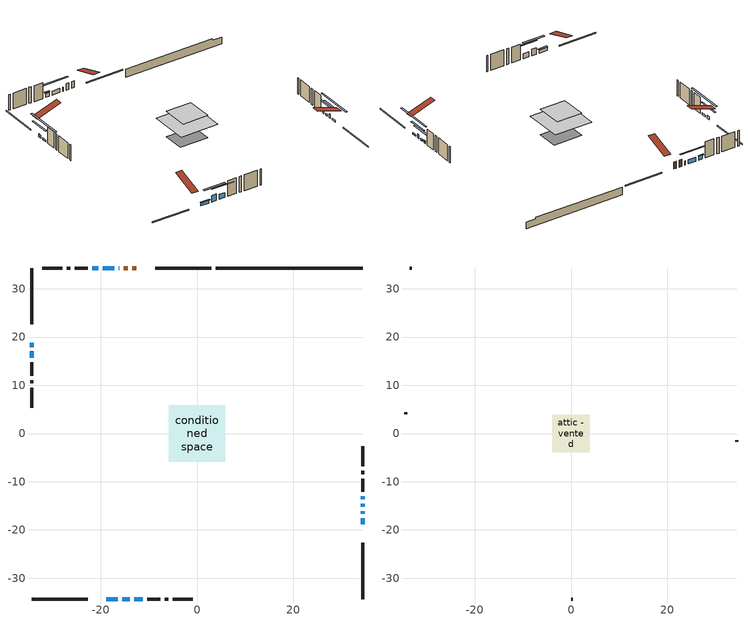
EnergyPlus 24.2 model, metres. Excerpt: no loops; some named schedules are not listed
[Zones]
conditioned space
 floor outside (Floor1 construction): -1.88,-1.88 -1.88,1.88 1.88,1.88 1.88,-1.88 z0.61
 floor adiabatic (AdiabaticFloorConstruction): -5.82,-5.82 -5.82,5.82 5.82,5.82 5.82,-5.82 z3.05
 floor foundation (Slab1 construction): -4.37,-3.25 -4.37,3.25 4.37,3.25 4.37,-3.25 z-1.83
 wall outside (RimJoist1 construction): 2.92,34.33 -8.7,34.33 / -34.33,-34.33 -22.71,-34.33 / -34.33,34.33 -34.33,22.71 / 34.33,-34.33 34.33,-22.71 z0.61:0.91
 wall outside (AdiabaticWallConstruction 1): -12.55,34.33 -13.39,34.33 / -14.32,34.33 -15.21,34.33 z0.61:2.64
 wall outside (AdiabaticWallConstruction): -16.13,34.33 -16.23,34.33 / 34.33,-16.61 34.33,-16.09 / -17.16,34.33 -19.6,34.33 / -20.52,34.33 -21.75,34.33 z0.61:1.83; -18.85,-34.33 -16.41,-34.33 / -34.33,18.85 -34.33,17.94 z0.61:1.53; 34.33,-18.85 34.33,-17.53 / -34.33,17.01 -34.33,15.69 z0.61:1.12; 34.33,-15.17 34.33,-14.55 / 34.33,-13.63 34.33,-13.02 z0.61:1.22; -15.49,-34.33 -13.96,-34.33 z0.61:2.64; -13.03,-34.33 -11.25,-34.33 z0.61:2.13
 wall outside (Wall1 construction): -22.67,34.33 -25.41,34.33 / -10.33,-34.33 -7.59,-34.33 / -34.33,14.76 -34.33,12.02 / 34.33,-12.09 34.33,-9.35 z0.61:5.49
 wall outside (Wall2 construction): -26.34,34.33 -27.01,34.33 / -6.66,-34.33 -5.99,-34.33 / -34.33,11.09 -34.33,10.42 / 34.33,-8.42 34.33,-7.75 z0.61:5.49
 wall outside (Wall3 construction): -27.94,34.33 -32.09,34.33 / -5.06,-34.33 -0.91,-34.33 / -34.33,9.49 -34.33,5.35 / 34.33,-6.82 34.33,-2.68 z0.61:5.49
 wall foundation (FoundationWall1 construction): 3.85,34.33,-1.83 3.85,34.33,0.61 31.28,34.33,0.61 31.28,34.33,0.17 34.33,34.33,0.17 34.33,34.33,-1.83
 window (WindowConstruction 9): -16.13,34.33 -16.23,34.33 z0.61:1.83
 window (WindowConstruction 7): -18.85,-34.33 -16.41,-34.33 z0.61:1.52
 window (WindowConstruction 8): -34.33,18.85 -34.33,17.94 z0.61:1.52
 window (WindowConstruction 10): 34.33,-18.85 34.33,-17.53 z0.61:1.12
 window (WindowConstruction 11): -34.33,17.01 -34.33,15.69 z0.61:1.12
 window (WindowConstruction): 34.33,-16.6 34.33,-16.1 z0.61:1.83
 window (WindowConstruction 1): 34.33,-15.17 34.33,-14.56 z0.61:1.22
 window (WindowConstruction 2): -15.49,-34.33 -13.96,-34.33 z0.61:2.64
 window (WindowConstruction 3): -13.03,-34.33 -11.26,-34.33 z0.61:2.13
 window (WindowConstruction 4): 34.33,-13.63 34.33,-13.02 z0.61:1.22
 window (WindowConstruction 5): -17.16,34.33 -19.6,34.33 z0.61:1.83
 window (WindowConstruction 6): -20.52,34.33 -21.74,34.33 z0.61:1.83
 door (Door): -12.56,34.33 -13.39,34.33 z0.61:2.64
 door (Door 1): -14.32,34.33 -15.21,34.33 z0.61:2.64
 ceiling adiabatic (AdiabaticFloorConstruction): 5.82,-5.82 5.82,5.82 -5.82,5.82 -5.82,-5.82 z3.05
attic - vented
 floor to conditioned space (Floor2 construction Reversed): -3.9,-3.9 -3.9,3.9 3.9,3.9 3.9,-3.9 z5.49
 wall outside (Wall4 construction): -33.01,34.33 -33.4,34.33 / 0.01,-34.33 0.4,-34.33 / -34.33,4.42 -34.33,4.03 / 34.33,-1.75 34.33,-1.36 z0.61:5.49
 roof outside (Roof1 construction): -11.63,34.33,5.49 -11.63,26.74,8.02 -9.63,26.74,8.02 -9.63,34.33,5.49; -19.78,-34.33,5.49 -19.78,-26.74,8.02 -21.78,-26.74,8.02 -21.78,-34.33,5.49; -34.33,19.78,5.49 -26.74,19.78,8.02 -26.74,21.78,8.02 -34.33,21.78,5.49; 34.33,-19.78,5.49 26.74,-19.78,8.02 26.74,-21.78,8.02 34.33,-21.78,5.49
shading: -16.21,-34.33 -19.05,-34.33 -19.05,-34.74 -16.21,-34.74 z1.73; -34.33,15.3 -34.33,21.49 -34.74,21.49 -34.74,15.3 z4.16; 34.33,-12.45 34.33,-23.93 34.74,-23.93 34.74,-12.45 z6.2; -34.33,10.61 -34.33,22.09 -34.74,22.09 -34.74,10.61 z6.2; 34.33,-13.46 34.33,-19.24 34.74,-19.24 34.74,-13.46 z4.47; 34.33,-11.92 34.33,-17.81 34.74,-17.81 34.74,-11.92 z3.86; -11.32,-34.33 -18.12,-34.33 -18.12,-34.74 -11.32,-34.74 z5.28; -8.62,-34.33 -15.67,-34.33 -15.67,-34.74 -8.62,-34.74 z4.77; 34.33,-12.82 34.33,-13.83 34.74,-13.83 34.74,-12.82 z1.42; -22.24,34.33 -14.52,34.33 -14.52,34.74 -22.24,34.74 z4.47; -21.95,34.33 -20.32,34.33 -20.32,34.74 -21.95,34.74 z2.03
[Building]
Building 1: Terrain=Suburbs
[Site:Location]
Edmonton Intl AP_AB: Latitude {deg}=53.31; Longitude {deg}=-113.58; Time Zone {hr}=-7; Elevation {m}=723; Keep Site Location Information=Yes
[Site:GroundTemperature:Shallow]
-1.56185, -3.61833, -3.78302, -2.80711, 1.11059, 5.01004, 8.39065, 10.5322, 10.7141, 8.97234, 5.67794, 1.89811
[Site:WaterMainsTemperature]
Calculation Method=Schedule; Temperature Schedule=mains temperature schedule
[Material] Roughness=Rough; Thermal Absorptance=0.9
Name | Thickness {m} | Conductivity {W/m-K} | Density {kg/m3} | Specific Heat {J/kg-K} | Solar Absorptance | Visible Absorptance
asphalt or fiberglass shingles | 0.00635 | 0.162714 | 1121.4 | 1465.45 | 0.4 | 0.4
ceiling loosefill ins | 0.169333 | 0.0480833 | 16.02 | 1046.75 | 0.7 | 0.7
ceiling stud and cavity | 0.1397 | 0.138944 | 65.682 | 1177.47 | 0.7 | 0.7
concrete 4.0 in. | 0.1016 | 1.803125 | 2242.8 | 837.4 | 0.7 | 0.7
concrete 8.0 in. | 0.2032 | 1.803125 | 2242.8 | 837.4 | 0.7 | 0.7
door material | 0.04445 | 0.053851 | 512.64 | 1214.23 | 0.7 | 0.7
exterior vertical ins | 0.07309 | 0.029427 | 32.04 | 1214.23 | 0.7 | 0.7
floor covering | 0.0127 | 0.0433444 | 54.468 | 1339.84 | 0.6 | 0.6
floor rigid ins; rim joist rigid ins; wall rigid ins | 0.051816 | 0.029427 | 32.04 | 1214.23 | 0.7 | 0.7
floor rigid ins 1; wall rigid ins 1 | 0.512978 | 0.029427 | 32.04 | 1214.23 | 0.7 | 0.7
floor stud and cavity | 0.1397 | 0.0939799 | 92.3553 | 1139.71 | 0.7 | 0.7
floor stud and cavity 1 | 0.1397 | 1.75129 | 37.0049 | 1207.88 | 0.7 | 0.7
furniture material conditioned space 1 | 0.1524 | 0.115458 | 640.8 | 1214.23 | 0.6 | 0.6
gypsum board | 0.0127 | 0.160291 | 801 | 837.4 | 0.6 | 0.6
gypsum board 1 | 0.0127 | 0.160291 | 801 | 837.4 | 0.7 | 0.7
osb sheathing 0.5 in. | 0.0127 | 0.115458 | 512.64 | 1214.23 | 0.7 | 0.7
osb sheathing 0.75 in. | 0.01905 | 0.115458 | 512.64 | 1214.23 | 0.7 | 0.7
osb sheathing 2.0 in. | 0.0508 | 0.115458 | 512.64 | 1214.23 | 0.7 | 0.7
rim joist stud and cavity | 0.0508 | 0.0414166 | 125.044 | 1163.47 | 0.6 | 0.6
wall stud and cavity | 0.1397 | 0.225397 | 139.0536 | 1170.24 | 0.7 | 0.7
wall stud and cavity 1 | 0.1397 | 0.453384 | 139.0536 | 1170.24 | 0.7 | 0.7
wall stud and cavity 2 | 0.1397 | 0.218567 | 139.0536 | 1170.24 | 0.7 | 0.7
wall stud and cavity 3 | 0.0889 | 6.1454 | 50.32683 | 1063.81 | 0.6 | 0.6
wall stud and cavity 4 | 0.0889 | 0.380278 | 52.3479 | 1209.89 | 0.7 | 0.7
wall stud and cavity 5 | 0.0889 | 0.391764 | 83.0341 | 1211.67 | 0.7 | 0.7
wood siding | 0.0254 | 0.102417 | 544.68 | 1172.36 | 0.4 | 0.4
wood siding 1 | 0.00254 | 0.102417 | 544.68 | 1172.36 | 0.4 | 0.4
wood siding 2; wood siding 3; wood siding 4 | 0.0254 | 0.102417 | 544.68 | 1172.36 | 0.7 | 0.7
[WindowMaterial:SimpleGlazingSystem]
Name | U-Factor {W/m2-K} | Solar Heat Gain Coefficient
WindowMaterial | 3.032052 | 0.47
WindowMaterial 1 | 3.07975 | 0.4
WindowMaterial 2 | 2.98606 | 0.58
WindowMaterial 3 | 1.95437 | 0.46
WindowMaterial 4 | 2.02761 | 0.44
WindowMaterial 5 | 2.99685 | 0.54
WindowMaterial 6 | 2.11846 | 0.42
WindowMaterial 7 | 3.276206 | 0.41
WindowMaterial 8 | 3.00537 | 0.5
[Construction]
AdiabaticFloorConstruction: floor stud and cavity 1, floor rigid ins 1, osb sheathing 0.75 in., floor covering
AdiabaticWallConstruction: wood siding 3, wall rigid ins 1, wall stud and cavity 4, gypsum board
AdiabaticWallConstruction 1: wood siding 4, wall rigid ins 1, wall stud and cavity 4, gypsum board
Door; Door 1: door material
Floor1 construction: floor stud and cavity, floor rigid ins, osb sheathing 0.75 in., floor covering
Floor2 construction Reversed: gypsum board, ceiling stud and cavity, ceiling loosefill ins
FoundationWall1 construction: concrete 8.0 in., gypsum board 1
furniture construction conditioned space 1: furniture material conditioned space 1
PartitionWallConstruction: gypsum board, wall stud and cavity 5, gypsum board
RimJoist1 construction: wood siding 2, rim joist rigid ins, osb sheathing 2.0 in., rim joist stud and cavity
Roof1 construction: asphalt or fiberglass shingles
Slab1 construction: concrete 4.0 in.
Wall1 construction: wood siding, wall rigid ins, osb sheathing 0.5 in., wall stud and cavity, gypsum board
Wall2 construction: wood siding, wall rigid ins, osb sheathing 0.5 in., wall stud and cavity 1, gypsum board
Wall3 construction: wood siding, wall rigid ins, osb sheathing 0.5 in., wall stud and cavity 2, gypsum board
Wall4 construction: wood siding 1, wall stud and cavity 3
WindowConstruction: WindowMaterial
WindowConstruction 1; WindowConstruction 4: WindowMaterial 1
WindowConstruction 10; WindowConstruction 11: WindowMaterial 8
WindowConstruction 2: WindowMaterial 2
WindowConstruction 3: WindowMaterial 3
WindowConstruction 5; WindowConstruction 6: WindowMaterial 4
WindowConstruction 7: WindowMaterial 5
WindowConstruction 8: WindowMaterial 6
WindowConstruction 9: WindowMaterial 7
[Zone] Multiplier=1; Part of Total Floor Area=Yes
Name | Volume {m3}
attic - vented | 24.9371
conditioned space | 496.1
[Space]
Name | Zone | Volume {m3}
attic - vented 1 | attic - vented | 24.9371
conditioned space 1 | conditioned space | 496.1
[ZoneInfiltration:EffectiveLeakageArea]
infil attic - vented 1: Zone or Space=attic - vented 1; Schedule=Always On Discrete; Effective Air Leakage Area {cm2}=2112; Stack Coefficient=0.000515049; Wind Coefficient=1.53336e-05
[ZoneMixing]
whole house fan mix: Zone or Space=attic - vented; Schedule=Always On Continuous; Design Flow Rate Calculation Method=Flow/Zone; Design Flow Rate {m3/s}=0; Source Zone or Space=conditioned space
[SurfaceProperty:ExposedFoundationPerimeter]
Slab1: Exposed Perimeter Calculation Method=TotalExposedPerimeter; Total Exposed Perimeter {m}=30.479
[InternalMass] Zone or ZoneList=conditioned space; Space or SpaceList=conditioned space 1
Name | Construction | Surface Area {m2}
furniture mass conditioned space 1 | furniture construction conditioned space 1 | 82.6043
partition wall mass | PartitionWallConstruction | 206.511
[Lights]
interior lighting: Zone or ZoneList or Space or SpaceList=conditioned space 1; Schedule=interior lighting schedule; Design Level Calculation Method=LightingLevel; Lighting Level {W}=343.2; Return Air Fraction=0; Fraction Radiant=0.6; Fraction Visible=0.2; Fraction Replaceable=1
[People]
occupants: Zone or ZoneList or Space or SpaceList=conditioned space 1; Number of People Schedule=occupants schedule; Number of People Calculation Method=People; Number of People=3; Fraction Radiant=0.314171; Sensible Heat Fraction=0.56303; Activity Level Schedule=occupants activity schedule; Carbon Dioxide Generation Rate {m3/s-W}=0; Enable ASHRAE 55 Comfort Warnings=No; Mean Radiant Temperature Calculation Type=EnclosureAveraged
[ElectricEquipment] Zone or ZoneList or Space or SpaceList=conditioned space 1; Design Level Calculation Method=EquipmentLevel
Name | Schedule | Design Level {W} | Fraction Latent | Fraction Radiant | Fraction Lost
clothes dryer | clothes dryer schedule | 140.772 | 0.015 | 0.081 | 0.85
clothes washer | clothes washer schedule | 32.1985 | 0.03 | 0.162 | 0.7
cooking range | cooking range schedule | 215.147 | 0.08 | 0.432 | 0.2
dishwasher | dishwasher schedule | 66.8632 | 0.3 | 0.18 | 0.4
fridge | fridge schedule | 72.9452 | 0 | 0.6 | 0
mech vent bath fan 0 | mech vent bath fan 0 schedule | 50.2 | 0 | 0 | 1
mech vent bath fan 1 | mech vent bath fan 1 schedule | 50.2 | 0 | 0 | 1
mech vent house fan | mech vent house fan schedule | 0 | 0 | 0 | 1
mech vent house fan cfis | mech vent house fan cfis schedule | 0 | 0 | 0 | 0
mech vent range fan 0 | mech vent range fan 0 schedule | 57 | 0 | 0 | 1
misc plug loads | misc plug loads schedule | 494.7 | 0.045 | 0.513 | 0.1
whole house fan | Always On Discrete | 0 | 0 | 0 | 1
[OtherEquipment] Zone or ZoneList or Space or SpaceList=conditioned space 1; Design Level Calculation Method=EquipmentLevel
Name | Fuel Type | Schedule | Design Level {W} | Fraction Latent | Fraction Radiant | Fraction Lost
clothes dryer 1 | Electricity | clothes dryer schedule | 0 | 0.015 | 0.081 | 0.85
cooking range 1 | Electricity | cooking range schedule | 0 | 0.08 | 0.432 | 0.2
general water use latent | None | general water use schedule | 62.594 | 1 | 0 | 0
general water use sensible | None | general water use schedule | -61.6891 | 0 | 0.6 | 0
mech vent house fan latent load | None | Always On Discrete | 0 | 1 | 0 | 0
mech vent house fan sensible load | None | Always On Discrete | 0 | 0 | 0 | 0
water heater energy adjustment1 | NaturalGas | Always On Discrete | 0.01 | 0 | 0 | 1
[ZoneInfiltration:DesignFlowRate] Zone or ZoneList or Space or SpaceList=conditioned space 1; Schedule=Always On Discrete; Design Flow Rate Calculation Method=Flow/Zone; Design Flow Rate {m3/s}=0
infil flow; natural vent flow; whole house fan flow
[AvailabilityManager:Scheduled]
furnace airloop Availability Manager: Schedule=Always On Discrete
[Foundation:Kiva]
Foundation Kiva 1: Initial Indoor Air Temperature {C}=18; Wall Height Above Grade {m}=0.609996; Wall Depth Below Slab {m}=0.2032; Custom Block Material Name 1=exterior vertical ins; Custom Block Depth 1 {m}=2.43998; Custom Block X Position 1 {m}=0.2159; Custom Block Z Position 1 {m}=0
[Foundation:Kiva:Settings]
Soil Conductivity {W/m-K}=0.849921; Soil Density {kg/m3}=1842.3; Soil Specific Heat {J/kg-K}=418.7; Ground Solar Absorptivity=0.9; Ground Thermal Absorptivity=0.9; Ground Surface Roughness {m}=0.03; Far-Field Width {m}=40; Deep-Ground Boundary Condition=ZeroFlux; Deep-Ground Depth {m}=40; Minimum Cell Dimension {m}=0.2; Maximum Cell Growth Coefficient=3; Simulation Timestep=Timestep
[Exterior:Lights]
exterior lighting: Schedule=exterior lighting schedule; Design Level {W}=75.6
[EnergyManagementSystem:GlobalVariable]
furnace_airloop_Fan_RTF
infil_program_Qfan
infil_program_Qinf
natural_vent_program_Qnv
natural_vent_program_Qwhf
[EnergyManagementSystem:Sensor]
Name | Output:Variable or Output:Meter Index Key | Output:Variable or Output:Meter
airflow_gain | infil flow | Infiltration Sensible Heat Gain Energy
airflow_gain_1 | natural vent flow | Infiltration Sensible Heat Gain Energy
airflow_gain_2 | whole house fan flow | Infiltration Sensible Heat Gain Energy
airflow_loss | infil flow | Infiltration Sensible Heat Loss Energy
airflow_loss_1 | natural vent flow | Infiltration Sensible Heat Loss Energy
airflow_loss_2 | whole house fan flow | Infiltration Sensible Heat Loss Energy
clg_load_cond |  | Cooling:EnergyTransfer:Zone:CONDITIONED SPACE
clg_sp_s; clg_sp_s_1 | cooling setpoint | Schedule Value
clothes_dryer_exhaust_0_sch_s | clothes dryer exhaust 0 schedule | Schedule Value
cool_season | cooling season schedule | Schedule Value
htg_load_cond |  | Heating:EnergyTransfer:Zone:CONDITIONED SPACE
htg_sp_s; htg_sp_s_1 | heating setpoint | Schedule Value
ig_ee_conv | clothes dryer | Electric Equipment Convective Heating Energy
ig_ee_conv_2 | cooking range | Electric Equipment Convective Heating Energy
ig_ee_conv_4 | fridge | Electric Equipment Convective Heating Energy
ig_ee_conv_5 | misc plug loads | Electric Equipment Convective Heating Energy
ig_ee_conv_6 | whole house fan | Electric Equipment Convective Heating Energy
ig_ee_rad | clothes dryer | Electric Equipment Radiant Heating Energy
ig_ee_rad_2 | cooking range | Electric Equipment Radiant Heating Energy
ig_ee_rad_4 | fridge | Electric Equipment Radiant Heating Energy
ig_ee_rad_5 | misc plug loads | Electric Equipment Radiant Heating Energy
ig_ee_rad_6 | whole house fan | Electric Equipment Radiant Heating Energy
ig_lgt_conv | interior lighting | Lights Convective Heating Energy
ig_lgt_rad | interior lighting | Lights Radiant Heating Energy
ig_lgt_vis | interior lighting | Lights Visible Radiation Heating Energy
ig_oe_conv | clothes dryer 1 | Other Equipment Convective Heating Energy
ig_oe_conv_1 | cooking range 1 | Other Equipment Convective Heating Energy
ig_oe_conv_2 | general water use latent | Other Equipment Convective Heating Energy
ig_oe_conv_3 | general water use sensible | Other Equipment Convective Heating Energy
ig_oe_conv_4 | water heater energy adjustment1 | Other Equipment Convective Heating Energy
ig_oe_rad | clothes dryer 1 | Other Equipment Radiant Heating Energy
ig_oe_rad_1 | cooking range 1 | Other Equipment Radiant Heating Energy
ig_oe_rad_2 | general water use latent | Other Equipment Radiant Heating Energy
ig_oe_rad_3 | general water use sensible | Other Equipment Radiant Heating Energy
ig_oe_rad_4 | water heater energy adjustment1 | Other Equipment Radiant Heating Energy
ig_ppl_conv | occupants | People Convective Heating Energy
ig_ppl_rad | occupants | People Radiant Heating Energy
im_conv | furniture mass conditioned space 1 | Surface Inside Face Convection Heat Gain Energy
im_conv_1 | partition wall mass | Surface Inside Face Convection Heat Gain Energy
im_ig | furniture mass conditioned space 1 | Surface Inside Face Internal Gains Radiation Heat Gain Energy
im_ig_1 | partition wall mass | Surface Inside Face Internal Gains Radiation Heat Gain Energy
im_lgt | furniture mass conditioned space 1 | Surface Inside Face Lights Radiation Heat Gain Energy
im_lgt_1 | partition wall mass | Surface Inside Face Lights Radiation Heat Gain Energy
im_sol | furniture mass conditioned space 1 | Surface Inside Face Solar Radiation Heat Gain Energy
im_sol_1 | partition wall mass | Surface Inside Face Solar Radiation Heat Gain Energy
im_surf | furniture mass conditioned space 1 | Surface Inside Face Net Surface Thermal Radiation Heat Gain Energy
im_surf_1 | partition wall mass | Surface Inside Face Net Surface Thermal Radiation Heat Gain Energy
mech_vent_bath_fan_0_sch_s | mech vent bath fan 0 schedule | Schedule Value
mech_vent_bath_fan_1_sch_s | mech vent bath fan 1 schedule | Schedule Value
mech_vent_range_fan_0_sch_s | mech vent range fan 0 schedule | Schedule Value
mv_conv | mech vent bath fan 0 | Electric Equipment Convective Heating Energy
mv_conv_1 | mech vent bath fan 1 | Electric Equipment Convective Heating Energy
mv_conv_2 | mech vent house fan | Electric Equipment Convective Heating Energy
mv_conv_3 | mech vent house fan cfis | Electric Equipment Convective Heating Energy
mv_conv_4 | mech vent range fan 0 | Electric Equipment Convective Heating Energy
mv_conv_5 | mech vent house fan latent load | Other Equipment Convective Heating Energy
mv_conv_6 | mech vent house fan sensible load | Other Equipment Convective Heating Energy
mv_rad | mech vent bath fan 0 | Electric Equipment Radiant Heating Energy
mv_rad_1 | mech vent bath fan 1 | Electric Equipment Radiant Heating Energy
mv_rad_2 | mech vent house fan | Electric Equipment Radiant Heating Energy
mv_rad_3 | mech vent house fan cfis | Electric Equipment Radiant Heating Energy
mv_rad_4 | mech vent range fan 0 | Electric Equipment Radiant Heating Energy
mv_rad_5 | mech vent house fan latent load | Other Equipment Radiant Heating Energy
mv_rad_6 | mech vent house fan sensible load | Other Equipment Radiant Heating Energy
natural_vent_s | natural vent schedule | Schedule Value
out_pb_s |  | Site Outdoor Air Barometric Pressure
out_wt_s |  | Site Outdoor Air Humidity Ratio
site_vw_s |  | Site Wind Speed
ss_back_out | Window1 | Surface Window Shortwave from Zone Back Out Window Heat Transfer Rate
ss_back_out_1 | Window10 | Surface Window Shortwave from Zone Back Out Window Heat Transfer Rate
ss_back_out_10 | Window7 | Surface Window Shortwave from Zone Back Out Window Heat Transfer Rate
ss_back_out_11 | Window9 | Surface Window Shortwave from Zone Back Out Window Heat Transfer Rate
ss_back_out_2 | Window12 | Surface Window Shortwave from Zone Back Out Window Heat Transfer Rate
ss_back_out_3 | Window13 | Surface Window Shortwave from Zone Back Out Window Heat Transfer Rate
ss_back_out_4 | Window14 | Surface Window Shortwave from Zone Back Out Window Heat Transfer Rate
ss_back_out_5 | Window2 | Surface Window Shortwave from Zone Back Out Window Heat Transfer Rate
ss_back_out_6 | Window3 | Surface Window Shortwave from Zone Back Out Window Heat Transfer Rate
ss_back_out_7 | Window4 | Surface Window Shortwave from Zone Back Out Window Heat Transfer Rate
ss_back_out_8 | Window5 | Surface Window Shortwave from Zone Back Out Window Heat Transfer Rate
ss_back_out_9 | Window6 | Surface Window Shortwave from Zone Back Out Window Heat Transfer Rate
ss_conv | Door1 | Surface Inside Face Convection Heat Gain Energy
ss_conv_1 | Door2 | Surface Inside Face Convection Heat Gain Energy
ss_conv_10 | Window5 | Surface Inside Face Convection Heat Gain Energy
ss_conv_11 | Window6 | Surface Inside Face Convection Heat Gain Energy
ss_conv_12 | Window7 | Surface Inside Face Convection Heat Gain Energy
ss_conv_13 | Window9 | Surface Inside Face Convection Heat Gain Energy
ss_conv_2 | Window1 | Surface Inside Face Convection Heat Gain Energy
ss_conv_3 | Window10 | Surface Inside Face Convection Heat Gain Energy
ss_conv_4 | Window12 | Surface Inside Face Convection Heat Gain Energy
ss_conv_5 | Window13 | Surface Inside Face Convection Heat Gain Energy
ss_conv_6 | Window14 | Surface Inside Face Convection Heat Gain Energy
ss_conv_7 | Window2 | Surface Inside Face Convection Heat Gain Energy
ss_conv_8 | Window3 | Surface Inside Face Convection Heat Gain Energy
ss_conv_9 | Window4 | Surface Inside Face Convection Heat Gain Energy
ss_ig | Door1 | Surface Inside Face Internal Gains Radiation Heat Gain Energy
ss_ig_1 | Door2 | Surface Inside Face Internal Gains Radiation Heat Gain Energy
ss_ig_10 | Window5 | Surface Inside Face Internal Gains Radiation Heat Gain Energy
ss_ig_11 | Window6 | Surface Inside Face Internal Gains Radiation Heat Gain Energy
ss_ig_12 | Window7 | Surface Inside Face Internal Gains Radiation Heat Gain Energy
ss_ig_13 | Window9 | Surface Inside Face Internal Gains Radiation Heat Gain Energy
ss_ig_2 | Window1 | Surface Inside Face Internal Gains Radiation Heat Gain Energy
ss_ig_3 | Window10 | Surface Inside Face Internal Gains Radiation Heat Gain Energy
ss_ig_4 | Window12 | Surface Inside Face Internal Gains Radiation Heat Gain Energy
ss_ig_5 | Window13 | Surface Inside Face Internal Gains Radiation Heat Gain Energy
ss_ig_6 | Window14 | Surface Inside Face Internal Gains Radiation Heat Gain Energy
ss_ig_7 | Window2 | Surface Inside Face Internal Gains Radiation Heat Gain Energy
ss_ig_8 | Window3 | Surface Inside Face Internal Gains Radiation Heat Gain Energy
ss_ig_9 | Window4 | Surface Inside Face Internal Gains Radiation Heat Gain Energy
ss_lgt | Door1 | Surface Inside Face Lights Radiation Heat Gain Energy
ss_lgt_1 | Door2 | Surface Inside Face Lights Radiation Heat Gain Energy
ss_sol | Door1 | Surface Inside Face Solar Radiation Heat Gain Energy
ss_sol_1 | Door2 | Surface Inside Face Solar Radiation Heat Gain Energy
ss_surf | Door1 | Surface Inside Face Net Surface Thermal Radiation Heat Gain Energy
ss_surf_1 | Door2 | Surface Inside Face Net Surface Thermal Radiation Heat Gain Energy
ss_surf_10 | Window5 | Surface Inside Face Net Surface Thermal Radiation Heat Gain Energy
ss_surf_11 | Window6 | Surface Inside Face Net Surface Thermal Radiation Heat Gain Energy
ss_surf_12 | Window7 | Surface Inside Face Net Surface Thermal Radiation Heat Gain Energy
ss_surf_13 | Window9 | Surface Inside Face Net Surface Thermal Radiation Heat Gain Energy
ss_surf_2 | Window1 | Surface Inside Face Net Surface Thermal Radiation Heat Gain Energy
ss_surf_3 | Window10 | Surface Inside Face Net Surface Thermal Radiation Heat Gain Energy
ss_surf_4 | Window12 | Surface Inside Face Net Surface Thermal Radiation Heat Gain Energy
ss_surf_5 | Window13 | Surface Inside Face Net Surface Thermal Radiation Heat Gain Energy
ss_surf_6 | Window14 | Surface Inside Face Net Surface Thermal Radiation Heat Gain Energy
ss_surf_7 | Window2 | Surface Inside Face Net Surface Thermal Radiation Heat Gain Energy
ss_surf_8 | Window3 | Surface Inside Face Net Surface Thermal Radiation Heat Gain Energy
ss_surf_9 | Window4 | Surface Inside Face Net Surface Thermal Radiation Heat Gain Energy
ss_trans_in | Window1 | Surface Window Transmitted Solar Radiation Rate
ss_trans_in_1 | Window10 | Surface Window Transmitted Solar Radiation Rate
ss_trans_in_10 | Window7 | Surface Window Transmitted Solar Radiation Rate
ss_trans_in_11 | Window9 | Surface Window Transmitted Solar Radiation Rate
ss_trans_in_2 | Window12 | Surface Window Transmitted Solar Radiation Rate
ss_trans_in_3 | Window13 | Surface Window Transmitted Solar Radiation Rate
ss_trans_in_4 | Window14 | Surface Window Transmitted Solar Radiation Rate
ss_trans_in_5 | Window2 | Surface Window Transmitted Solar Radiation Rate
ss_trans_in_6 | Window3 | Surface Window Transmitted Solar Radiation Rate
ss_trans_in_7 | Window4 | Surface Window Transmitted Solar Radiation Rate
ss_trans_in_8 | Window5 | Surface Window Transmitted Solar Radiation Rate
ss_trans_in_9 | Window6 | Surface Window Transmitted Solar Radiation Rate
ss_trans_out | Window1 | Surface Inside Face Initial Transmitted Diffuse Transmitted Out Window Solar Radiation Rate
ss_trans_out_1 | Window10 | Surface Inside Face Initial Transmitted Diffuse Transmitted Out Window Solar Radiation Rate
